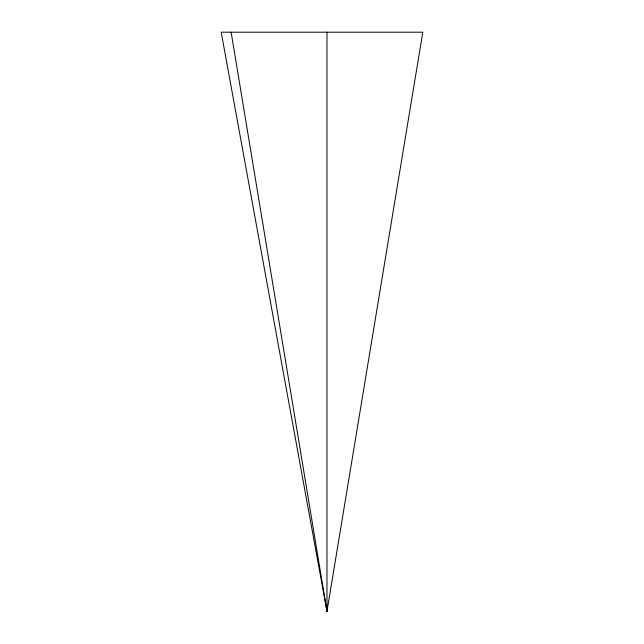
<?xml version="1.0" encoding="UTF-8"?>
<svg xmlns="http://www.w3.org/2000/svg" width="644" height="644" viewBox="0 0 644 644"><rect width="100%" height="100%" fill="white"/><g stroke="black" fill="none" stroke-linecap="round" stroke-linejoin="round"><path stroke-width="0.97" d="M231.132 32.2L326.975 611.333L422.81 32.2L221.19 32.2L326.975 611.333L326.975 32.2M326.975 611.333L327.047 611.8"/></g></svg>
